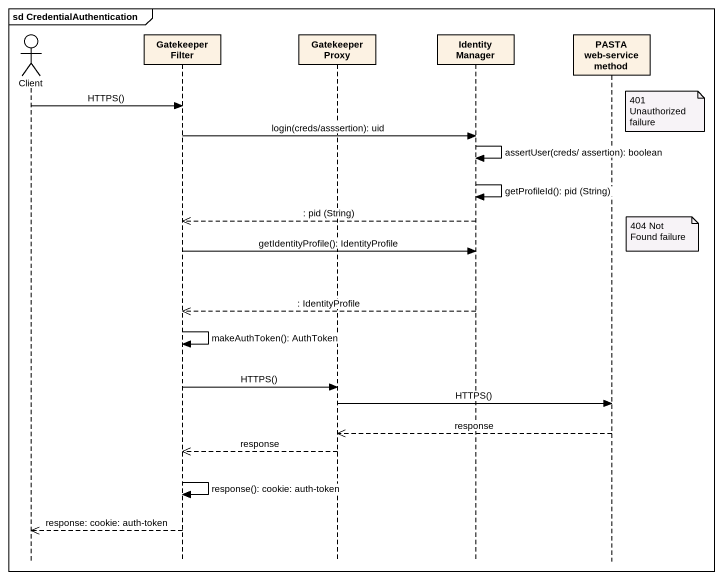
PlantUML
@startuml
mainframe sd CredentialAuthentication
hide footbox
actor Client
participant "Gatekeeper Filter" as Gatekeeper_Filter
participant "Gatekeeper Proxy" as Gatekeeper_Proxy
participant "Identity Manager" as Identity_Manager
participant "PASTA web-service method" as PASTA_web_service_method

Client -> Gatekeeper_Filter : HTTPS()
note right of PASTA_web_service_method : 401 Unauthorized failure
Gatekeeper_Filter -> Identity_Manager : login(creds/asssertion): uid
Identity_Manager -> Identity_Manager : assertUser(creds/ assertion): boolean
Identity_Manager -> Identity_Manager : getProfileId(): pid (String)
Identity_Manager -->> Gatekeeper_Filter : : pid (String)
note right of PASTA_web_service_method : 404 Not Found failure
Gatekeeper_Filter -> Identity_Manager : getIdentityProfile(): IdentityProfile
Identity_Manager -->> Gatekeeper_Filter : : IdentityProfile
Gatekeeper_Filter -> Gatekeeper_Filter : makeAuthToken(): AuthToken
Gatekeeper_Filter -> Gatekeeper_Proxy : HTTPS()
Gatekeeper_Proxy -> PASTA_web_service_method : HTTPS()
PASTA_web_service_method -->> Gatekeeper_Proxy : response
Gatekeeper_Proxy -->> Gatekeeper_Filter : response
Gatekeeper_Filter -> Gatekeeper_Filter : response(): cookie: auth-token
Gatekeeper_Filter -->> Client : response: cookie: auth-token
@enduml
